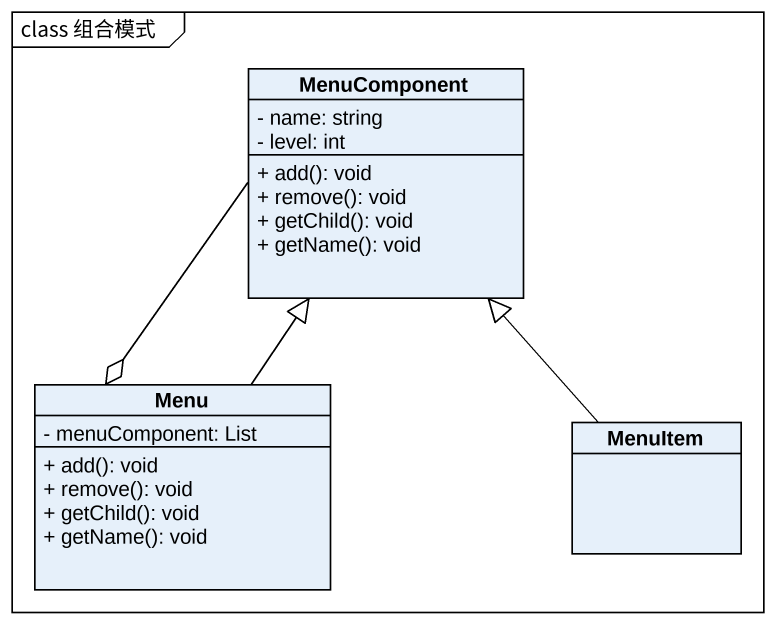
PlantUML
@startuml
mainframe class 组合模式
hide circle
hide empty members
skinparam classAttributeIconSize 0
class MenuComponent {
  - name: string
  - level: int
  + add(): void
  + remove(): void
  + getChild(): void
  + getName(): void
}
class Menu {
  - menuComponent: List
  + add(): void
  + remove(): void
  + getChild(): void
  + getName(): void
}
class MenuItem
MenuComponent --o Menu
Menu -up-|> MenuComponent
MenuItem -up-|> MenuComponent
@enduml
